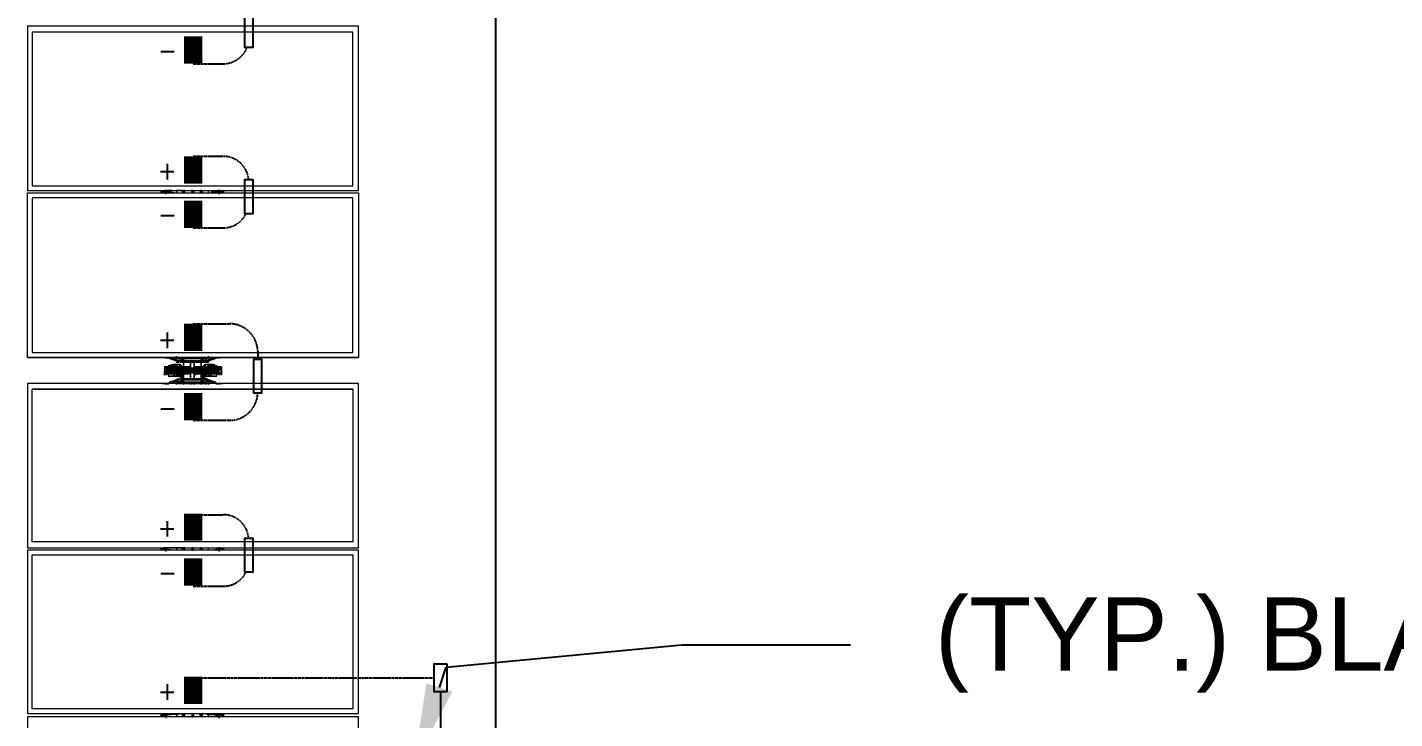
# Model space of a CAD drawing. Header units: feet. Extents: x -13743 to 68376, y -48 to 67763.
# Drawn here: x 1150 to 1523.7, y 65254.7 to 65443.7 of the extents above; entities that cross this region are included whole.
import ezdxf
from ezdxf import colors
from ezdxf.entities.mleader import LeaderData, LeaderLine
from ezdxf.lldxf.tags import DXFTag
from ezdxf.math import Vec2, Vec3

# ---------------------------------------------------------------- set-up
doc = ezdxf.new("R2010")
doc.units = ezdxf.units.FT
doc.header["$MEASUREMENT"] = 0
doc.linetypes.add('HIDDEN', pattern=[0.375, 0.25, -0.125])
for name, color, linetype in [('E-DC HARNESS-NEG', 170, 'DC HARNESS CABLE'), ('E-DC HARNESS-POS', 10, 'DC HARNESS CABLE'), ('E-HARN-COMP', 8, 'Continuous'), ('E-TRNK-CABL-NEG', 6, 'HIDDEN'), ('E-TRUNK-CABLE-POS', 6, 'HIDDEN'), ('G-ANNO-TEXT', 1, 'Continuous'), ('Polarity-Text', 7, 'Continuous')]:
    doc.layers.add(name, color=color, linetype=linetype)
doc.styles.add('NEI-A', font='arial.ttf')
doc.styles.get("Standard").update_dxf_attribs({"font": 'arial.ttf'})
tags = doc.linetypes.add('DC HARNESS CABLE', pattern='A,0.5,-0.2,["DH",Standard,S=0.1,R=0,X=-0.1,Y=-0.05],-0.2', length=0.9).pattern_tags.tags
tags[6] = DXFTag(74, 10)

# ---------------------------------------------------------------- blocks, each defined once
blk = doc.blocks.new('A$Cc93f9aa1')
at = {"lineweight": 5}
for points in [[(5.7481, 0.4666), (5.5164, 0.4666), (5.5164, 0), (5.7481, 0)], [(5.9831, 0), (5.7514, 0), (5.7514, 0.4666), (5.9831, 0.4666)], [(6.2514, 0), (6.2514, 0.4666), (6.0198, 0.4666), (6.0198, 0)], [(6.4847, 0.4666), (6.2547, 0.4666), (6.2547, 0), (6.4847, 0)], [(6.7197, 0.4666), (6.4897, 0.4666), (6.4897, 0), (6.7197, 0)], [(5.7414, 0.0067), (5.7414, 0.4583), (5.5248, 0.4583), (5.5248, 0.0067)], [(5.9764, 0.0067), (5.9764, 0.4583), (5.7581, 0.4583), (5.7581, 0.0067)], [(6.0281, 0.4583), (6.2431, 0.4583), (6.2431, 0.0067), (6.0281, 0.0067)], [(6.2614, 0.4583), (6.4781, 0.4583), (6.4781, 0.0067), (6.2614, 0.0067)], [(5.9848, 0.2667), (5.9831, 0.2683), (5.9831, 0.27), (5.9831, 0.275), (5.9831, 0.27), (5.9831, 0.2683)], [(6.0081, 0.27), (6.0064, 0.27), (6.0064, 0.2733), (6.0064, 0.2717), (6.0048, 0.2717), (6.0048, 0.27), (6.0064, 0.27), (6.0048, 0.27), (6.0064, 0.27), (6.0048, 0.27), (6.0031, 0.27), (6.0048, 0.27), (6.0031, 0.27), (6.0048, 0.27), (6.0064, 0.27), (6.0048, 0.27), (6.0031, 0.27), (6.0031, 0.2683), (6.0031, 0.27), (6.0048, 0.27), (6.0031, 0.27), (6.0048, 0.27), (6.0048, 0.2683), (6.0031, 0.2683), (6.0014, 0.2683), (5.9998, 0.2683), (5.9981, 0.2683), (5.9981, 0.27), (5.9964, 0.27), (5.9964, 0.2733), (5.9981, 0.2733), (5.9981, 0.2717), (5.9998, 0.2717), (5.9981, 0.2717), (5.9981, 0.2733), (5.9998, 0.2733), (6.0048, 0.2733), (6.0064, 0.2733), (6.0081, 0.2733), (6.0064, 0.2733), (6.0048, 0.2733), (5.9998, 0.2733), (5.9981, 0.2733), (5.9964, 0.2733), (5.9964, 0.27), (5.9981, 0.27), (5.9981, 0.2683), (5.9998, 0.2683), (6.0014, 0.2683), (6.0031, 0.2683), (6.0048, 0.2683), (6.0048, 0.27), (6.0048, 0.2717), (6.0064, 0.2717), (6.0064, 0.2733), (6.0064, 0.27)], [(5.9964, 0.2383), (5.9981, 0.2383), (5.9964, 0.2383), (5.9964, 0.2617), (5.9964, 0.27), (5.9981, 0.27), (5.9964, 0.27), (5.9964, 0.2617)], [(5.9998, 0.27), (5.9981, 0.27), (5.9964, 0.27), (5.9981, 0.27)], [(6.0014, 0.2717), (5.9998, 0.2717), (5.9981, 0.2717), (5.9998, 0.27), (6.0014, 0.27), (5.9998, 0.27), (6.0014, 0.27), (5.9998, 0.27), (5.9981, 0.2717), (5.9998, 0.2717)], [(6.0014, 0.27), (5.9998, 0.27)], [(6.0014, 0.2683), (5.9998, 0.2683), (5.9998, 0.27), (5.9998, 0.2683), (6.0014, 0.2683), (6.0014, 0.2667), (5.9998, 0.2667), (6.0014, 0.2667)], [(6.0198, 0.27), (6.0198, 0.2667), (6.0198, 0.27), (6.0198, 0.275)], [(5.9848, 0.2517), (5.9848, 0.25), (5.9831, 0.25), (5.9831, 0.2517), (5.9848, 0.2517), (5.9848, 0.2533), (5.9831, 0.255), (5.9864, 0.255), (5.9881, 0.255), (5.9848, 0.265), (5.9881, 0.255), (5.9864, 0.255), (5.9881, 0.255), (5.9881, 0.2533), (5.9881, 0.2517)], [(5.9831, 0.2517), (5.9831, 0.25), (5.9848, 0.25), (5.9848, 0.2517), (5.9881, 0.2517), (5.9881, 0.2533), (5.9881, 0.255), (5.9864, 0.255), (5.9831, 0.255), (5.9848, 0.2533), (5.9848, 0.2517)], [(5.9881, 0.2517), (5.9898, 0.2517), (5.9898, 0.255), (5.9881, 0.255), (5.9898, 0.255), (5.9881, 0.255), (5.9881, 0.2533), (5.9881, 0.255), (5.9898, 0.255), (5.9898, 0.2517), (5.9881, 0.2517), (5.9898, 0.2517), (5.9898, 0.215), (5.9881, 0.215), (5.9898, 0.215), (5.9898, 0.2517)], [(5.9948, 0.2667), (5.9931, 0.2617), (5.9931, 0.25), (5.9931, 0.2517), (5.9931, 0.25), (5.9931, 0.2617)], [(5.9931, 0.25), (5.9931, 0.26)], [(5.9948, 0.2583), (5.9964, 0.2583), (5.9964, 0.255), (5.9964, 0.25), (5.9948, 0.25), (5.9931, 0.2517), (5.9948, 0.2567), (5.9948, 0.255), (5.9964, 0.255), (5.9964, 0.2583)], [(5.9931, 0.2583), (5.9931, 0.2567)], [(5.9948, 0.2567), (5.9931, 0.2517), (5.9948, 0.25), (5.9964, 0.25), (5.9964, 0.255), (5.9948, 0.255)], [(5.9964, 0.2667), (5.9964, 0.2583), (5.9964, 0.2667), (5.9948, 0.2667), (5.9948, 0.2583), (5.9948, 0.2667)], [(6.0064, 0.195), (6.0064, 0.2033), (6.0064, 0.195), (6.0081, 0.195), (6.0064, 0.195), (6.0048, 0.1967), (6.0064, 0.195), (6.0064, 0.1933), (6.0048, 0.1933), (6.0048, 0.195), (6.0048, 0.1967), (6.0048, 0.195), (6.0064, 0.195), (6.0048, 0.195), (6.0048, 0.1933), (6.0064, 0.1933), (6.0064, 0.195), (6.0048, 0.195), (6.0048, 0.1933), (6.0064, 0.1933), (6.0081, 0.1933), (6.0064, 0.1933), (6.0048, 0.1933), (6.0048, 0.195), (6.0031, 0.195), (6.0048, 0.195), (6.0031, 0.195), (6.0048, 0.195), (6.0031, 0.195), (6.0048, 0.195), (6.0031, 0.195), (6.0048, 0.195), (6.0048, 0.1967), (6.0031, 0.1967), (6.0031, 0.2183), (6.0014, 0.2183), (6.0014, 0.2467), (6.0031, 0.2467), (6.0031, 0.2683), (6.0048, 0.2683), (6.0048, 0.2467), (6.0031, 0.2467), (6.0031, 0.2183), (6.0048, 0.2183), (6.0048, 0.2467), (6.0048, 0.2183), (6.0031, 0.2183), (6.0031, 0.2467), (6.0048, 0.2467), (6.0048, 0.2683), (6.0031, 0.2683), (6.0031, 0.2467), (6.0014, 0.2467), (6.0014, 0.2183), (6.0031, 0.2183), (6.0031, 0.1967), (6.0048, 0.1967), (6.0031, 0.1967), (6.0014, 0.1967), (5.9998, 0.1967), (5.9998, 0.195), (5.9981, 0.195), (5.9964, 0.195), (5.9981, 0.1967), (5.9964, 0.195), (5.9964, 0.1933), (5.9981, 0.1933), (5.9981, 0.195), (5.9998, 0.195), (5.9981, 0.195), (5.9981, 0.1967), (5.9981, 0.195), (5.9964, 0.195), (5.9964, 0.1933), (5.9981, 0.1933), (5.9981, 0.195), (5.9998, 0.195), (5.9981, 0.195), (5.9998, 0.195), (5.9998, 0.1967), (6.0014, 0.1967), (6.0031, 0.1967), (6.0048, 0.1967), (6.0048, 0.195)], [(5.9998, 0.2683), (5.9998, 0.2467), (5.9981, 0.2467), (5.9981, 0.2683)], [(5.9998, 0.2683), (5.9998, 0.2467), (5.9981, 0.2467), (5.9981, 0.2683)], [(5.9998, 0.2467), (5.9998, 0.2183), (5.9981, 0.2183), (5.9981, 0.2467), (5.9981, 0.2183), (5.9998, 0.2183), (5.9998, 0.2467), (6.0014, 0.2467), (6.0014, 0.2667), (6.0014, 0.2467)], [(5.9998, 0.2617), (5.9981, 0.2617)], [(5.9998, 0.2617), (5.9981, 0.2617)], [(6.0064, 0.2683), (6.0048, 0.2683), (6.0031, 0.2683), (6.0048, 0.2683)], [(6.0048, 0.2667), (6.0031, 0.2667)], [(6.0081, 0.2367), (6.0064, 0.2367), (6.0064, 0.2383), (6.0048, 0.2383), (6.0064, 0.2383), (6.0064, 0.2617), (6.0048, 0.2617), (6.0064, 0.2617), (6.0064, 0.2383), (6.0064, 0.235), (6.0081, 0.235), (6.0064, 0.235), (6.0081, 0.235), (6.0064, 0.235), (6.0081, 0.235), (6.0064, 0.235), (6.0064, 0.2383), (6.0064, 0.2367)], [(6.0064, 0.2617), (6.0048, 0.2617)], [(6.0081, 0.2667), (6.0064, 0.2667)], [(6.0098, 0.2517), (6.0098, 0.2567), (6.0098, 0.2583), (6.0098, 0.2567), (6.0098, 0.255), (6.0064, 0.255), (6.0098, 0.255), (6.0098, 0.2567), (6.0098, 0.2517), (6.0098, 0.25), (6.0081, 0.25), (6.0064, 0.255), (6.0064, 0.2583), (6.0098, 0.2583), (6.0098, 0.2667), (6.0098, 0.2617), (6.0098, 0.25)], [(6.0098, 0.25), (6.0098, 0.26), (6.0098, 0.25), (6.0081, 0.2483), (6.0098, 0.25), (6.0081, 0.2483), (6.0081, 0.25), (6.0064, 0.255), (6.0064, 0.2583), (6.0064, 0.2667), (6.0064, 0.2583), (6.0098, 0.2583), (6.0098, 0.2667), (6.0098, 0.2617)], [(6.0098, 0.25), (6.0081, 0.2483), (6.0098, 0.2483), (6.0081, 0.2483), (6.0098, 0.25), (6.0114, 0.25), (6.0098, 0.25), (6.0098, 0.2517), (6.0098, 0.25), (6.0081, 0.25), (6.0081, 0.2483)], [(6.0148, 0.215), (6.0131, 0.215), (6.0131, 0.2517), (6.0148, 0.2517), (6.0131, 0.2517), (6.0131, 0.2533), (6.0148, 0.2533), (6.0148, 0.255), (6.0148, 0.2533), (6.0131, 0.2533), (6.0131, 0.2517), (6.0148, 0.2517), (6.0131, 0.2517), (6.0131, 0.215)], [(6.0164, 0.2533), (6.0164, 0.255), (6.0148, 0.255), (6.0181, 0.265), (6.0148, 0.255), (6.0164, 0.255), (6.0198, 0.255), (6.0198, 0.2533), (6.0181, 0.2533), (6.0181, 0.2517), (6.0148, 0.2517), (6.0148, 0.2533), (6.0164, 0.2533), (6.0164, 0.255), (6.0198, 0.255), (6.0198, 0.2533), (6.0181, 0.2533), (6.0181, 0.2517), (6.0148, 0.2517), (6.0148, 0.2533)], [(6.0164, 0.255), (6.0148, 0.255), (6.0148, 0.2533), (6.0164, 0.2533), (6.0148, 0.2533), (6.0148, 0.255)], [(6.0214, 0.2517), (6.0198, 0.2517), (6.0198, 0.25), (6.0198, 0.2517), (6.0181, 0.2517), (6.0198, 0.2517)], [(6.0181, 0.25), (6.0181, 0.2517), (6.0181, 0.25), (6.0198, 0.25), (6.0198, 0.215), (6.0181, 0.215), (6.0198, 0.215), (6.0198, 0.25)], [(5.7498, 0.235), (5.7498, 0.2333), (5.7481, 0.2333), (5.7481, 0.2317), (5.7498, 0.2317), (5.7514, 0.2317), (5.7514, 0.2333), (5.7514, 0.235)], [(5.9848, 0.215), (5.9848, 0.2133), (5.9848, 0.215), (5.9831, 0.215), (5.9831, 0.25), (5.9831, 0.215)], [(5.9881, 0.245), (5.9864, 0.245), (5.9848, 0.2467), (5.9848, 0.2483), (5.9864, 0.2483), (5.9848, 0.2483), (5.9848, 0.2467), (5.9848, 0.2483), (5.9864, 0.2483), (5.9881, 0.2483), (5.9864, 0.2483), (5.9848, 0.2483), (5.9848, 0.2467), (5.9848, 0.245), (5.9848, 0.2467), (5.9864, 0.245), (5.9848, 0.245), (5.9831, 0.245), (5.9848, 0.245), (5.9864, 0.245), (5.9881, 0.245), (5.9881, 0.2467), (5.9881, 0.2483)], [(5.9848, 0.235), (5.9831, 0.235)], [(5.9848, 0.235), (5.9831, 0.235)], [(5.9864, 0.2483), (5.9848, 0.2467), (5.9864, 0.245), (5.9881, 0.2467)], [(5.9864, 0.2483), (5.9848, 0.2467), (5.9864, 0.245), (5.9881, 0.2467)], [(5.9864, 0.2483), (5.9881, 0.2483)], [(5.9881, 0.245), (5.9864, 0.245), (5.9881, 0.245), (5.9881, 0.2467), (5.9864, 0.2467), (5.9881, 0.2467), (5.9864, 0.2467), (5.9881, 0.2467), (5.9864, 0.2467), (5.9881, 0.2467), (5.9864, 0.2467), (5.9881, 0.2467), (5.9864, 0.2467), (5.9881, 0.2467), (5.9864, 0.2467), (5.9881, 0.2467), (5.9864, 0.2467), (5.9881, 0.2467), (5.9864, 0.2467), (5.9881, 0.2467), (5.9864, 0.2467), (5.9881, 0.2467), (5.9881, 0.2483)], [(5.9898, 0.245), (5.9964, 0.245)], [(5.9981, 0.23), (5.9898, 0.23), (5.9898, 0.235), (5.9981, 0.235), (5.9964, 0.235), (5.9964, 0.2367), (5.9964, 0.2383), (5.9964, 0.235), (5.9981, 0.235), (5.9964, 0.235), (5.9981, 0.235), (5.9898, 0.235), (5.9898, 0.23), (5.9981, 0.23), (5.9998, 0.23), (5.9981, 0.23), (5.9964, 0.23), (5.9964, 0.2267), (5.9964, 0.23), (5.9981, 0.23), (5.9964, 0.23)], [(5.9948, 0.25), (5.9931, 0.25), (5.9948, 0.2483), (5.9931, 0.25), (5.9948, 0.25), (5.9964, 0.2483), (5.9981, 0.2483), (5.9964, 0.2483), (5.9981, 0.2483), (5.9964, 0.2483), (5.9964, 0.25), (5.9964, 0.2483)], [(5.9964, 0.2483), (5.9948, 0.2483), (5.9931, 0.25), (5.9948, 0.2483)], [(5.9964, 0.2483), (5.9964, 0.2467), (5.9964, 0.2483), (5.9948, 0.2483)], [(5.9964, 0.2367), (5.9964, 0.235), (5.9964, 0.2383)], [(5.9981, 0.235), (5.9964, 0.235)], [(5.9998, 0.2367), (5.9981, 0.2367)], [(5.9998, 0.2367), (5.9981, 0.2367)], [(6.0048, 0.235), (6.0131, 0.235), (6.0131, 0.23), (6.0131, 0.235), (6.0148, 0.235), (6.0131, 0.235)], [(6.0064, 0.2483), (6.0131, 0.2483), (6.0064, 0.2483), (6.0081, 0.2483), (6.0098, 0.2483), (6.0081, 0.2483)], [(6.0131, 0.2467), (6.0081, 0.2467), (6.0064, 0.245), (6.0131, 0.245), (6.0064, 0.245), (6.0081, 0.2467)], [(6.0064, 0.235), (6.0064, 0.2367), (6.0081, 0.2367), (6.0064, 0.2367)], [(6.0148, 0.2483), (6.0164, 0.2483), (6.0148, 0.2483), (6.0148, 0.2467), (6.0164, 0.245), (6.0148, 0.245), (6.0148, 0.2467)], [(6.0164, 0.2483), (6.0148, 0.2467), (6.0164, 0.245), (6.0181, 0.2467)], [(6.0148, 0.2483), (6.0164, 0.2483), (6.0148, 0.2483), (6.0148, 0.2467)], [(6.0164, 0.2483), (6.0148, 0.2467), (6.0164, 0.245), (6.0181, 0.2467)], [(6.0164, 0.245), (6.0181, 0.245), (6.0181, 0.2483), (6.0181, 0.245)], [(6.0214, 0.245), (6.0198, 0.245)], [(6.0214, 0.235), (6.0198, 0.235)], [(6.0214, 0.235), (6.0198, 0.235)], [(6.2531, 0.235), (6.2531, 0.2333), (6.2514, 0.2333), (6.2514, 0.2317), (6.2531, 0.2317), (6.2547, 0.2317), (6.2547, 0.2333)], [(6.4881, 0.235), (6.4864, 0.2333), (6.4864, 0.2317), (6.4897, 0.2317), (6.4897, 0.2333), (6.4881, 0.2333)], [(5.9848, 0.23), (5.9831, 0.23)], [(5.9848, 0.23), (5.9831, 0.23)], [(5.9881, 0.22), (5.9881, 0.2183), (5.9881, 0.2167), (5.9864, 0.2167), (5.9848, 0.2167), (5.9848, 0.2183), (5.9864, 0.2167), (5.9881, 0.2167), (5.9864, 0.2167), (5.9848, 0.2183), (5.9848, 0.2167), (5.9864, 0.2167), (5.9881, 0.2167), (5.9881, 0.2183), (5.9881, 0.22), (5.9864, 0.22), (5.9848, 0.22), (5.9831, 0.22), (5.9848, 0.22), (5.9848, 0.2183), (5.9848, 0.22), (5.9864, 0.22), (5.9881, 0.22), (5.9881, 0.2183), (5.9881, 0.2167), (5.9881, 0.2183), (5.9864, 0.2183), (5.9881, 0.2183), (5.9864, 0.2183), (5.9881, 0.2183), (5.9864, 0.2183), (5.9881, 0.2183), (5.9864, 0.2183), (5.9881, 0.2183), (5.9864, 0.2183), (5.9881, 0.2183), (5.9864, 0.2183), (5.9881, 0.2183), (5.9864, 0.2183), (5.9881, 0.2183), (5.9864, 0.2183), (5.9881, 0.2183), (5.9864, 0.2183), (5.9881, 0.2183)], [(5.9831, 0.215), (5.9831, 0.2133)], [(5.9881, 0.2117), (5.9864, 0.21), (5.9881, 0.21), (5.9848, 0.2), (5.9881, 0.21), (5.9864, 0.21), (5.9831, 0.21), (5.9848, 0.2117), (5.9848, 0.2133), (5.9881, 0.2133), (5.9881, 0.2117), (5.9864, 0.21), (5.9831, 0.21), (5.9848, 0.2117), (5.9848, 0.2133), (5.9881, 0.2133)], [(5.9864, 0.22), (5.9848, 0.22), (5.9848, 0.2183), (5.9848, 0.22), (5.9864, 0.22), (5.9881, 0.22)], [(5.9864, 0.22), (5.9848, 0.2183), (5.9864, 0.2167), (5.9881, 0.2183)], [(5.9864, 0.22), (5.9848, 0.2183), (5.9864, 0.2167), (5.9881, 0.2183)], [(5.9881, 0.2133), (5.9898, 0.2133), (5.9898, 0.21), (5.9898, 0.2133)], [(5.9964, 0.22), (5.9898, 0.22)], [(5.9948, 0.2083), (5.9948, 0.21), (5.9964, 0.21), (5.9964, 0.2117), (5.9964, 0.215), (5.9964, 0.2167), (5.9948, 0.215), (5.9964, 0.2167), (5.9964, 0.215), (5.9931, 0.215), (5.9931, 0.2133), (5.9931, 0.215), (5.9948, 0.2167), (5.9964, 0.2167), (5.9981, 0.2167), (5.9964, 0.2167), (5.9948, 0.2167), (5.9931, 0.215), (5.9931, 0.205), (5.9931, 0.215), (5.9931, 0.205), (5.9931, 0.215), (5.9931, 0.2133)], [(5.9964, 0.2167), (5.9948, 0.2167), (5.9931, 0.215), (5.9948, 0.2167)], [(5.9931, 0.2133), (5.9931, 0.215), (5.9964, 0.215), (5.9964, 0.2117), (5.9964, 0.21), (5.9948, 0.21), (5.9948, 0.2083)], [(5.9964, 0.23), (5.9964, 0.2267)], [(5.9981, 0.23), (5.9964, 0.23)], [(5.9964, 0.2267), (5.9964, 0.2033), (5.9964, 0.195), (5.9981, 0.195), (5.9981, 0.1967), (5.9981, 0.195), (5.9964, 0.195), (5.9964, 0.2033), (5.9964, 0.2267), (5.9981, 0.2267)], [(5.9998, 0.2183), (6.0014, 0.2183), (6.0014, 0.1983), (5.9998, 0.1983), (6.0014, 0.1983), (6.0014, 0.1967), (5.9998, 0.1967), (6.0014, 0.1967), (6.0014, 0.1983), (6.0014, 0.2183), (5.9998, 0.2183), (5.9998, 0.1967), (5.9981, 0.1967), (5.9981, 0.2183), (5.9981, 0.1967), (5.9998, 0.1967)], [(6.0031, 0.195), (6.0031, 0.1967), (6.0048, 0.1967), (6.0048, 0.2183), (6.0048, 0.1967), (6.0031, 0.1967)], [(6.0148, 0.23), (6.0131, 0.23), (6.0048, 0.23), (6.0131, 0.23)], [(6.0064, 0.2267), (6.0048, 0.2267), (6.0064, 0.2267), (6.0064, 0.2033), (6.0048, 0.2033), (6.0064, 0.2033)], [(6.0064, 0.2267), (6.0064, 0.23)], [(6.0081, 0.2183), (6.0131, 0.2183), (6.0081, 0.2183), (6.0064, 0.22), (6.0131, 0.22), (6.0064, 0.22)], [(6.0114, 0.215), (6.0098, 0.215), (6.0081, 0.2167), (6.0098, 0.215), (6.0081, 0.2167), (6.0081, 0.215), (6.0081, 0.2167), (6.0064, 0.2167), (6.0131, 0.2167), (6.0064, 0.2167), (6.0081, 0.2167), (6.0098, 0.2167), (6.0081, 0.2167), (6.0098, 0.215), (6.0081, 0.2167), (6.0098, 0.215)], [(6.0098, 0.2083), (6.0098, 0.215), (6.0081, 0.215), (6.0064, 0.2117), (6.0064, 0.21), (6.0098, 0.21), (6.0098, 0.2083), (6.0098, 0.2067), (6.0098, 0.2083), (6.0098, 0.21), (6.0064, 0.21), (6.0064, 0.2117), (6.0081, 0.215), (6.0098, 0.215)], [(6.0098, 0.2167), (6.0081, 0.2167)], [(6.0098, 0.2133), (6.0098, 0.215), (6.0098, 0.205), (6.0098, 0.215), (6.0098, 0.1983), (6.0098, 0.215)], [(6.0148, 0.2133), (6.0131, 0.2133), (6.0131, 0.2117), (6.0148, 0.2117), (6.0148, 0.21), (6.0148, 0.2117), (6.0164, 0.2117), (6.0148, 0.2117), (6.0148, 0.2133), (6.0148, 0.2117), (6.0164, 0.2117), (6.0164, 0.21), (6.0148, 0.21), (6.0148, 0.2117), (6.0131, 0.2117), (6.0131, 0.2133), (6.0148, 0.2133), (6.0181, 0.2133), (6.0181, 0.215), (6.0181, 0.2133)], [(6.0164, 0.22), (6.0148, 0.2183), (6.0164, 0.2167), (6.0181, 0.2183)], [(6.0181, 0.22), (6.0181, 0.2183), (6.0181, 0.22), (6.0164, 0.22), (6.0148, 0.22), (6.0164, 0.22), (6.0181, 0.22), (6.0148, 0.22), (6.0148, 0.2183), (6.0148, 0.22), (6.0148, 0.2183), (6.0148, 0.2167), (6.0164, 0.2167), (6.0148, 0.2183), (6.0148, 0.2167), (6.0164, 0.2167), (6.0148, 0.2183), (6.0148, 0.22)], [(6.0164, 0.22), (6.0148, 0.2183), (6.0164, 0.2167), (6.0181, 0.2183)], [(6.0164, 0.21), (6.0198, 0.21), (6.0198, 0.2117), (6.0181, 0.2117), (6.0181, 0.2133), (6.0198, 0.2133), (6.0198, 0.215), (6.0198, 0.2133), (6.0181, 0.2133), (6.0181, 0.2117), (6.0198, 0.2117), (6.0198, 0.21), (6.0164, 0.21), (6.0148, 0.21), (6.0181, 0.2), (6.0148, 0.21)], [(6.0181, 0.2167), (6.0164, 0.2167), (6.0181, 0.2167), (6.0181, 0.2183)], [(6.0214, 0.23), (6.0198, 0.23)], [(6.0214, 0.23), (6.0198, 0.23)], [(6.0214, 0.22), (6.0198, 0.22)], [(5.9831, 0.1967), (5.9848, 0.1983)], [(5.9831, 0.19), (5.9831, 0.195)], [(5.9881, 0.21), (5.9898, 0.21), (5.9881, 0.21), (5.9881, 0.2117), (5.9881, 0.21), (5.9898, 0.21)], [(5.9931, 0.2083), (5.9931, 0.2067)], [(5.9948, 0.1983), (5.9948, 0.2067), (5.9964, 0.2067), (5.9964, 0.1983)], [(5.9948, 0.1983), (5.9948, 0.2067), (5.9964, 0.2067), (5.9964, 0.1983)], [(5.9964, 0.21), (5.9964, 0.2067)], [(5.9981, 0.1983), (5.9964, 0.1983)], [(5.9998, 0.2033), (5.9981, 0.2033)], [(5.9998, 0.2033), (5.9981, 0.2033)], [(6.0014, 0.195), (5.9998, 0.195)], [(6.0048, 0.1983), (6.0031, 0.1983)], [(6.0048, 0.195), (6.0031, 0.195)], [(6.0048, 0.1933), (6.0031, 0.1933), (6.0064, 0.1933), (6.0031, 0.1933)], [(6.0064, 0.2033), (6.0048, 0.2033)], [(6.0064, 0.2067), (6.0064, 0.21)], [(6.0081, 0.1983), (6.0064, 0.1983), (6.0081, 0.1983), (6.0064, 0.1983), (6.0064, 0.2067), (6.0098, 0.2067), (6.0098, 0.1983), (6.0098, 0.2067), (6.0064, 0.2067), (6.0064, 0.1983)], [(6.0164, 0.21), (6.0148, 0.21), (6.0148, 0.2117), (6.0164, 0.2117)], [(6.0198, 0.1983), (6.0198, 0.1967)], [(6.0198, 0.19), (6.0198, 0.195)]]:
    blk.add_lwpolyline(points, close=True, dxfattribs=at)
for points in [[(5.9831, 0), (5.9831, 0.4666)], [(6.0198, 0.4666), (6.0198, 0)], [(5.9764, 0.0067), (5.9764, 0.4583)], [(6.0281, 0.4583), (6.0281, 0.0067)], [(5.7514, 0.2767), (5.7481, 0.2767)], [(5.7514, 0.275), (5.7498, 0.275), (5.7498, 0.2733), (5.7498, 0.2717), (5.7481, 0.2717), (5.7481, 0.27), (5.7481, 0.2683)], [(5.7498, 0.255), (5.7481, 0.255), (5.7481, 0.2567), (5.7498, 0.2633), (5.7498, 0.2733)], [(5.7498, 0.27), (5.7498, 0.2733), (5.7498, 0.275)], [(5.9981, 0.27), (5.9998, 0.27), (5.9981, 0.27)], [(5.9981, 0.27), (5.9998, 0.27), (5.9981, 0.27)], [(6.0048, 0.2717), (6.0064, 0.2717), (6.0048, 0.2717)], [(6.0048, 0.2717), (6.0064, 0.2717), (6.0048, 0.2717)], [(6.0048, 0.27), (6.0048, 0.27)], [(6.0048, 0.27), (6.0064, 0.27)], [(6.0048, 0.27), (6.0048, 0.27)], [(6.0064, 0.27), (6.0048, 0.27)], [(6.0064, 0.2617), (6.0064, 0.27)], [(6.0064, 0.2617), (6.0064, 0.27)], [(6.2547, 0.2767), (6.2514, 0.2767)], [(6.2531, 0.27), (6.2531, 0.2733), (6.2531, 0.275), (6.2531, 0.2733), (6.2514, 0.2717), (6.2514, 0.27), (6.2514, 0.2683)], [(6.2531, 0.255), (6.2514, 0.255), (6.2514, 0.2633), (6.2531, 0.2733)], [(6.4897, 0.2767), (6.4847, 0.2767)], [(6.4847, 0.255), (6.4864, 0.255), (6.4864, 0.2633), (6.4881, 0.2733)], [(6.4881, 0.27), (6.4881, 0.2733), (6.4864, 0.2733), (6.4864, 0.27), (6.4864, 0.2683)], [(6.4881, 0.2733), (6.4881, 0.275), (6.4881, 0.2733)], [(5.7498, 0.2467), (5.7481, 0.2467), (5.7481, 0.255)], [(5.9831, 0.2667), (5.9831, 0.2667)], [(5.9831, 0.2667), (5.9831, 0.2667)], [(5.9881, 0.2517), (5.9881, 0.2517)], [(5.9881, 0.2517), (5.9881, 0.2517)], [(5.9898, 0.2517), (5.9898, 0.2517)], [(5.9898, 0.2517), (5.9898, 0.2517)], [(5.9931, 0.26), (5.9931, 0.26)], [(5.9931, 0.26), (5.9931, 0.26)], [(6.0081, 0.2667), (6.0081, 0.2667)], [(6.0081, 0.2667), (6.0081, 0.2667)], [(6.0098, 0.26), (6.0098, 0.26)], [(6.0098, 0.26), (6.0098, 0.26)], [(6.0131, 0.2517), (6.0131, 0.2517)], [(6.0131, 0.2517), (6.0131, 0.2517)], [(6.0198, 0.2667), (6.0198, 0.2667)], [(6.0198, 0.2667), (6.0198, 0.2667)], [(6.2531, 0.2467), (6.2514, 0.2467), (6.2514, 0.255)], [(6.4897, 0.2467), (6.4864, 0.2467), (6.4847, 0.2467), (6.4847, 0.2517), (6.4864, 0.2533), (6.4864, 0.255)], [(5.7514, 0.2467), (5.7481, 0.2467)], [(5.7514, 0.245), (5.7481, 0.245), (5.7498, 0.245)], [(5.7481, 0.245), (5.7481, 0.2433), (5.7514, 0.2433)], [(5.9848, 0.2483), (5.9848, 0.2483)], [(5.9848, 0.2483), (5.9848, 0.2483)], [(5.9848, 0.2467), (5.9848, 0.2467)], [(5.9848, 0.2467), (5.9848, 0.2467)], [(5.9848, 0.245), (5.9848, 0.245)], [(5.9848, 0.245), (5.9848, 0.245)], [(5.9864, 0.2483), (5.9864, 0.2483)], [(5.9864, 0.2483), (5.9864, 0.2483)], [(5.9864, 0.245), (5.9864, 0.245)], [(5.9864, 0.245), (5.9864, 0.245)], [(5.9881, 0.2483), (5.9881, 0.2483)], [(5.9881, 0.2483), (5.9881, 0.2483)], [(5.9881, 0.2467), (5.9881, 0.2467)], [(5.9881, 0.2467), (5.9881, 0.2467)], [(5.9881, 0.245), (5.9881, 0.245)], [(5.9881, 0.245), (5.9881, 0.245)], [(6.0148, 0.2467), (6.0148, 0.245), (6.0164, 0.245), (6.0181, 0.245), (6.0181, 0.2467), (6.0164, 0.2467), (6.0181, 0.2467), (6.0164, 0.2467), (6.0181, 0.2467), (6.0164, 0.2467), (6.0181, 0.2467), (6.0164, 0.2467), (6.0181, 0.2467), (6.0164, 0.2467), (6.0181, 0.2467), (6.0164, 0.2467), (6.0181, 0.2467), (6.0164, 0.2467), (6.0181, 0.2467), (6.0164, 0.2467), (6.0181, 0.2467), (6.0164, 0.2467), (6.0181, 0.2467), (6.0198, 0.2467), (6.0181, 0.2467), (6.0181, 0.2483), (6.0181, 0.2467), (6.0181, 0.245)], [(6.0148, 0.2483), (6.0148, 0.2483)], [(6.0148, 0.2483), (6.0148, 0.2483)], [(6.0148, 0.2467), (6.0148, 0.2467)], [(6.0148, 0.2467), (6.0164, 0.245)], [(6.0148, 0.2467), (6.0148, 0.2467)], [(6.0148, 0.245), (6.0148, 0.245)], [(6.0148, 0.245), (6.0148, 0.245)], [(6.0164, 0.2483), (6.0181, 0.2483), (6.0164, 0.2483)], [(6.0164, 0.2483), (6.0164, 0.2483)], [(6.0164, 0.2483), (6.0181, 0.2483), (6.0164, 0.2483)], [(6.0164, 0.2483), (6.0164, 0.2483)], [(6.0164, 0.245), (6.0164, 0.245)], [(6.0164, 0.245), (6.0181, 0.245)], [(6.0164, 0.245), (6.0164, 0.245)], [(6.0181, 0.2483), (6.0181, 0.2483)], [(6.0181, 0.2483), (6.0181, 0.2483)], [(6.0181, 0.2467), (6.0181, 0.2467)], [(6.0181, 0.2467), (6.0181, 0.2467)], [(6.0181, 0.245), (6.0181, 0.245)], [(6.0181, 0.245), (6.0181, 0.245)], [(6.2547, 0.2467), (6.2514, 0.2467)], [(6.2547, 0.245), (6.2514, 0.245), (6.2531, 0.245)], [(6.2514, 0.245), (6.2514, 0.2433), (6.2547, 0.2433)], [(6.4847, 0.2467), (6.4864, 0.2467)], [(6.4897, 0.245), (6.4864, 0.245), (6.4847, 0.245)], [(6.4897, 0.2433), (6.4864, 0.2433), (6.4847, 0.2433)], [(6.4864, 0.2433), (6.4864, 0.245)], [(5.7514, 0.2217), (5.7481, 0.2217), (5.7481, 0.22)], [(5.7514, 0.22), (5.7481, 0.22), (5.7498, 0.22)], [(5.7498, 0.2183), (5.7481, 0.2183), (5.7481, 0.21), (5.7498, 0.2), (5.7498, 0.1917), (5.7514, 0.1917)], [(5.7481, 0.2183), (5.7514, 0.2183)], [(5.9831, 0.2133), (5.9848, 0.2133), (5.9831, 0.2133)], [(5.9831, 0.2133), (5.9848, 0.2133), (5.9831, 0.2133)], [(5.9848, 0.22), (5.9848, 0.22)], [(5.9848, 0.22), (5.9848, 0.22)], [(5.9848, 0.2183), (5.9848, 0.2183)], [(5.9848, 0.2183), (5.9848, 0.2183)], [(5.9848, 0.2167), (5.9848, 0.2167)], [(5.9848, 0.2167), (5.9848, 0.2167)], [(5.9864, 0.22), (5.9864, 0.22)], [(5.9864, 0.22), (5.9864, 0.22)], [(5.9864, 0.2167), (5.9864, 0.2167)], [(5.9864, 0.2167), (5.9864, 0.2167)], [(5.9881, 0.22), (5.9881, 0.22)], [(5.9881, 0.22), (5.9881, 0.22)], [(5.9881, 0.2183), (5.9881, 0.2183)], [(5.9881, 0.2183), (5.9881, 0.2183)], [(5.9881, 0.2167), (5.9881, 0.2167)], [(5.9881, 0.2167), (5.9881, 0.2167)], [(5.9881, 0.215), (5.9881, 0.215)], [(5.9881, 0.215), (5.9881, 0.215)], [(5.9898, 0.215), (5.9898, 0.215)], [(5.9898, 0.215), (5.9898, 0.215)], [(5.9964, 0.2167), (5.9964, 0.2183)], [(5.9964, 0.2167), (5.9964, 0.2183)], [(5.9964, 0.2167), (5.9981, 0.2167)], [(5.9964, 0.2167), (5.9981, 0.2167)], [(5.9981, 0.23), (5.9998, 0.23)], [(5.9981, 0.23), (5.9998, 0.23)], [(6.0064, 0.23), (6.0081, 0.23)], [(6.0064, 0.23), (6.0081, 0.23)], [(6.0064, 0.23), (6.0081, 0.23)], [(6.0064, 0.23), (6.0081, 0.23)], [(6.0064, 0.23), (6.0064, 0.2267)], [(6.0064, 0.23), (6.0064, 0.2267)], [(6.0064, 0.23), (6.0081, 0.23)], [(6.0064, 0.23), (6.0081, 0.23)], [(6.0064, 0.23), (6.0081, 0.23)], [(6.0064, 0.23), (6.0081, 0.23)], [(6.0131, 0.215), (6.0131, 0.215)], [(6.0131, 0.215), (6.0131, 0.215)], [(6.0148, 0.22), (6.0148, 0.22)], [(6.0148, 0.22), (6.0148, 0.22)], [(6.0148, 0.2183), (6.0148, 0.2183)], [(6.0148, 0.2183), (6.0148, 0.2183)], [(6.0148, 0.2167), (6.0148, 0.2167)], [(6.0148, 0.2167), (6.0148, 0.2167)], [(6.0148, 0.215), (6.0148, 0.215)], [(6.0148, 0.215), (6.0148, 0.215)], [(6.0181, 0.22), (6.0164, 0.22)], [(6.0164, 0.22), (6.0164, 0.22)], [(6.0164, 0.22), (6.0181, 0.22)], [(6.0164, 0.22), (6.0164, 0.22)], [(6.0164, 0.2183), (6.0181, 0.2183)], [(6.0164, 0.2183), (6.0181, 0.2183)], [(6.0164, 0.2183), (6.0181, 0.2183)], [(6.0164, 0.2183), (6.0181, 0.2183)], [(6.0164, 0.2183), (6.0181, 0.2183)], [(6.0164, 0.2183), (6.0181, 0.2183)], [(6.0164, 0.2183), (6.0181, 0.2183)], [(6.0164, 0.2183), (6.0181, 0.2183)], [(6.0164, 0.2183), (6.0181, 0.2183)], [(6.0164, 0.2183), (6.0181, 0.2183)], [(6.0164, 0.2183), (6.0181, 0.2183)], [(6.0164, 0.2183), (6.0181, 0.2183)], [(6.0164, 0.2183), (6.0181, 0.2183)], [(6.0164, 0.2183), (6.0181, 0.2183)], [(6.0164, 0.2183), (6.0181, 0.2183)], [(6.0164, 0.2183), (6.0181, 0.2183)], [(6.0164, 0.2183), (6.0181, 0.2183)], [(6.0164, 0.2183), (6.0181, 0.2183)], [(6.0164, 0.2167), (6.0181, 0.2167)], [(6.0164, 0.2167), (6.0164, 0.2167)], [(6.0164, 0.2167), (6.0181, 0.2167)], [(6.0164, 0.2167), (6.0164, 0.2167)], [(6.0181, 0.22), (6.0181, 0.22)], [(6.0181, 0.2183), (6.0181, 0.22)], [(6.0181, 0.22), (6.0181, 0.22)], [(6.0181, 0.2183), (6.0181, 0.22)], [(6.0181, 0.2183), (6.0181, 0.2183)], [(6.0181, 0.2167), (6.0181, 0.2183)], [(6.0181, 0.2167), (6.0181, 0.2183)], [(6.0181, 0.2183), (6.0181, 0.2183)], [(6.0181, 0.2167), (6.0181, 0.2167)], [(6.0181, 0.2167), (6.0181, 0.2167)], [(6.2547, 0.2217), (6.2514, 0.2217), (6.2514, 0.22)], [(6.2547, 0.22), (6.2514, 0.22), (6.2531, 0.22)], [(6.2531, 0.2183), (6.2514, 0.2183), (6.2514, 0.21), (6.2514, 0.2), (6.2531, 0.1933), (6.2531, 0.1917), (6.2547, 0.1917)], [(6.2514, 0.2183), (6.2547, 0.2183)], [(6.4897, 0.2217), (6.4864, 0.2217), (6.4847, 0.2217)], [(6.4847, 0.22), (6.4864, 0.22), (6.4897, 0.22)], [(6.4864, 0.21), (6.4864, 0.2117), (6.4847, 0.215), (6.4847, 0.2183), (6.4864, 0.2183), (6.4847, 0.2183)], [(6.4864, 0.22), (6.4864, 0.2217)], [(6.4897, 0.2183), (6.4864, 0.2183)], [(5.7481, 0.1967), (5.7481, 0.195), (5.7481, 0.1933), (5.7498, 0.1933), (5.7498, 0.19), (5.7514, 0.19)], [(5.7498, 0.195), (5.7498, 0.1917), (5.7498, 0.19)], [(5.9831, 0.1983), (5.9831, 0.1983)], [(5.9831, 0.1983), (5.9831, 0.1983)], [(5.9831, 0.195), (5.9831, 0.195)], [(5.9831, 0.195), (5.9831, 0.195)], [(5.9931, 0.205), (5.9948, 0.1983)], [(5.9931, 0.205), (5.9931, 0.205)], [(5.9931, 0.205), (5.9948, 0.1983)], [(5.9931, 0.205), (5.9931, 0.205)], [(5.9948, 0.1983), (5.9948, 0.1983)], [(5.9948, 0.1983), (5.9948, 0.1983)], [(5.9981, 0.1933), (5.9998, 0.195)], [(5.9981, 0.1933), (5.9998, 0.195)], [(5.9981, 0.1933), (5.9998, 0.1933)], [(5.9981, 0.1933), (5.9998, 0.1933)], [(5.9981, 0.1933), (5.9998, 0.1933)], [(5.9981, 0.1933), (6.0031, 0.1933)], [(5.9981, 0.1933), (5.9998, 0.1933)], [(5.9981, 0.1933), (5.9998, 0.1933)], [(5.9981, 0.1933), (5.9998, 0.1933)], [(5.9981, 0.1933), (6.0031, 0.1933)], [(5.9998, 0.195), (6.0014, 0.195)], [(5.9998, 0.195), (6.0014, 0.195)], [(5.9998, 0.195), (6.0014, 0.195)], [(5.9998, 0.195), (6.0014, 0.195)], [(6.0081, 0.1983), (6.0081, 0.1983)], [(6.0081, 0.1983), (6.0081, 0.1983)], [(6.0098, 0.205), (6.0098, 0.205)], [(6.0098, 0.205), (6.0098, 0.205)], [(6.0198, 0.1983), (6.0198, 0.1983)], [(6.0198, 0.1983), (6.0198, 0.1983)], [(6.0198, 0.195), (6.0198, 0.195)], [(6.0198, 0.195), (6.0198, 0.195)], [(6.2514, 0.1967), (6.2514, 0.195), (6.2514, 0.1933), (6.2531, 0.1933), (6.2531, 0.19), (6.2547, 0.19)], [(6.2531, 0.195), (6.2531, 0.1917), (6.2531, 0.19)], [(6.4847, 0.21), (6.4864, 0.21), (6.4864, 0.2), (6.4881, 0.1933), (6.4881, 0.1917), (6.4897, 0.1917)], [(6.4881, 0.19), (6.4881, 0.1917), (6.4864, 0.1917), (6.4864, 0.195), (6.4864, 0.1967)], [(6.4881, 0.195), (6.4881, 0.1917), (6.4881, 0.19), (6.4897, 0.19)], [(5.7514, 0.1883), (5.7481, 0.1883)], [(6.2547, 0.1883), (6.2514, 0.1883)], [(6.4897, 0.1883), (6.4847, 0.1883)]]:
    blk.add_lwpolyline(points, dxfattribs=at)
at = {"color": 8, "lineweight": 5, "true_color": 0x808080}
for points in [[(5.7514, 0.2767), (5.7481, 0.2767)], [(5.7481, 0.2733), (5.7481, 0.275), (5.7498, 0.275)], [(5.7481, 0.2617), (5.7481, 0.27), (5.7498, 0.27)], [(5.7498, 0.2733), (5.7498, 0.2733)], [(5.7498, 0.2733), (5.7514, 0.2583)], [(5.7514, 0.2683), (5.7514, 0.27)], [(5.9981, 0.2717), (5.9981, 0.2717)], [(5.9981, 0.2717), (5.9981, 0.2717)], [(5.9981, 0.27), (5.9998, 0.27)], [(5.9981, 0.27), (5.9998, 0.27)], [(5.9981, 0.27), (5.9998, 0.27)], [(5.9981, 0.27), (5.9998, 0.27)], [(5.9998, 0.27), (6.0014, 0.27)], [(5.9998, 0.27), (6.0014, 0.27)], [(6.0031, 0.27), (6.0048, 0.27)], [(6.0031, 0.27), (6.0048, 0.27)], [(6.0048, 0.2717), (6.0048, 0.2717)], [(6.0048, 0.2717), (6.0048, 0.2717)], [(6.0048, 0.27), (6.0064, 0.27)], [(6.0048, 0.27), (6.0064, 0.27)], [(6.0048, 0.27), (6.0064, 0.27)], [(6.0048, 0.27), (6.0064, 0.27)], [(6.0064, 0.27), (6.0064, 0.2617)], [(6.0064, 0.27), (6.0064, 0.2617)], [(6.2547, 0.2767), (6.2514, 0.2767)], [(6.2514, 0.2733), (6.2514, 0.275), (6.2531, 0.275)], [(6.2514, 0.2617), (6.2514, 0.27), (6.2531, 0.27)], [(6.2531, 0.2733), (6.2531, 0.2733)], [(6.2531, 0.2733), (6.2547, 0.2583)], [(6.2547, 0.2683), (6.2547, 0.27), (6.2564, 0.27)], [(6.4897, 0.2767), (6.4847, 0.2767)], [(6.4847, 0.2733), (6.4864, 0.2733), (6.4864, 0.275), (6.4881, 0.275)], [(6.4847, 0.27), (6.4864, 0.27), (6.4864, 0.2683), (6.4847, 0.2617)], [(6.4881, 0.2733), (6.4881, 0.2733)], [(6.4881, 0.2733), (6.4897, 0.2583)], [(6.4897, 0.2683), (6.4897, 0.27)], [(5.7481, 0.2667), (5.7481, 0.2683)], [(5.7514, 0.255), (5.7481, 0.255)], [(6.2514, 0.2667), (6.2514, 0.2683), (6.2531, 0.2683)], [(6.2547, 0.255), (6.2514, 0.255)], [(6.4847, 0.2667), (6.4864, 0.2683), (6.4847, 0.2683)], [(6.4897, 0.255), (6.4864, 0.255)], [(5.7481, 0.21), (5.7514, 0.21)], [(5.7481, 0.2033), (5.7481, 0.195), (5.7498, 0.195)], [(5.7498, 0.1967), (5.7481, 0.1967), (5.7481, 0.1983)], [(5.7514, 0.2067), (5.7498, 0.1917)], [(5.7514, 0.1967), (5.7514, 0.195), (5.7531, 0.195)], [(5.9981, 0.1933), (5.9981, 0.1933)], [(5.9981, 0.1933), (5.9981, 0.1933)], [(6.0048, 0.1933), (6.0048, 0.1933)], [(6.0048, 0.1933), (6.0048, 0.1933)], [(6.2514, 0.21), (6.2547, 0.21)], [(6.2514, 0.2033), (6.2514, 0.195), (6.2531, 0.195)], [(6.2514, 0.1967), (6.2514, 0.1983)], [(6.2547, 0.2067), (6.2531, 0.1917)], [(6.2547, 0.1967), (6.2547, 0.195), (6.2564, 0.195)], [(6.4847, 0.195), (6.4864, 0.195), (6.4864, 0.1967), (6.4847, 0.2033)], [(6.4847, 0.1967), (6.4864, 0.1967), (6.4847, 0.1983)], [(6.4864, 0.21), (6.4897, 0.21)], [(6.4897, 0.2067), (6.4881, 0.1917)], [(6.4897, 0.1967), (6.4897, 0.195), (6.4914, 0.195)], [(5.7498, 0.19), (5.7481, 0.1917)], [(5.7514, 0.1883), (5.7481, 0.1883)], [(5.7498, 0.1917), (5.7498, 0.1917)], [(6.2531, 0.19), (6.2514, 0.19), (6.2514, 0.1917)], [(6.2547, 0.1883), (6.2514, 0.1883)], [(6.2531, 0.1917), (6.2531, 0.1917)], [(6.4881, 0.19), (6.4864, 0.19), (6.4864, 0.1917), (6.4847, 0.1917)], [(6.4897, 0.1883), (6.4847, 0.1883)], [(6.4881, 0.1917), (6.4881, 0.1917)]]:
    blk.add_lwpolyline(points, dxfattribs=at)
for points in [[(5.7531, 0.27), (5.7514, 0.27)], [(5.9848, 0.27), (5.9831, 0.27)], [(5.9964, 0.27), (5.9964, 0.2617)], [(5.9981, 0.2717), (5.9981, 0.2733)], [(5.9998, 0.27), (5.9981, 0.27)], [(6.0014, 0.27), (5.9998, 0.27)], [(6.0048, 0.27), (6.0031, 0.27)], [(6.0048, 0.2733), (6.0048, 0.2717)], [(6.0064, 0.27), (6.0048, 0.27)], [(6.0214, 0.27), (6.0198, 0.27)], [(6.4914, 0.27), (6.4897, 0.27)], [(5.9831, 0.255), (5.9814, 0.255), (5.9831, 0.255), (5.9831, 0.2567)], [(5.9831, 0.2667), (5.9848, 0.2667)], [(5.9831, 0.265), (5.9848, 0.265), (5.9831, 0.265), (5.9864, 0.255)], [(5.9881, 0.2517), (5.9881, 0.2483)], [(5.9981, 0.2583), (5.9964, 0.2583)], [(5.9981, 0.255), (5.9964, 0.255)], [(5.9998, 0.235), (5.9981, 0.235), (5.9981, 0.2383), (5.9981, 0.2617), (5.9981, 0.2383), (5.9981, 0.235)], [(6.0048, 0.235), (6.0048, 0.2383), (6.0048, 0.2617), (6.0048, 0.2383)], [(6.0081, 0.2583), (6.0064, 0.2583)], [(6.0081, 0.255), (6.0064, 0.255)], [(6.0148, 0.2483), (6.0148, 0.2517)], [(6.0164, 0.255), (6.0198, 0.265), (6.0181, 0.265), (6.0198, 0.265)], [(6.0214, 0.2667), (6.0198, 0.2667)], [(6.0214, 0.255), (6.0198, 0.255), (6.0198, 0.2567), (6.0198, 0.255)], [(5.9848, 0.2483), (5.9848, 0.25)], [(5.9848, 0.22), (5.9848, 0.245)], [(5.9881, 0.245), (5.9881, 0.22)], [(5.9981, 0.25), (5.9964, 0.25)], [(5.9998, 0.2367), (5.9981, 0.2367)], [(5.9998, 0.2367), (5.9981, 0.2367)], [(6.0064, 0.2367), (6.0048, 0.2367)], [(6.0064, 0.2367), (6.0048, 0.2367)], [(6.0081, 0.25), (6.0064, 0.25)], [(6.0081, 0.235), (6.0064, 0.235)], [(6.0148, 0.22), (6.0148, 0.245)], [(6.0181, 0.25), (6.0181, 0.2483)], [(6.0181, 0.245), (6.0181, 0.22)], [(5.9848, 0.215), (5.9848, 0.2167)], [(5.9881, 0.2167), (5.9881, 0.215)], [(5.9981, 0.215), (5.9964, 0.215)], [(5.9998, 0.23), (5.9981, 0.23), (5.9981, 0.2267), (5.9981, 0.2033), (5.9981, 0.2267), (5.9981, 0.23)], [(5.9998, 0.2283), (5.9981, 0.2283)], [(5.9998, 0.2283), (5.9981, 0.2283)], [(6.0048, 0.23), (6.0048, 0.2033)], [(6.0064, 0.2283), (6.0048, 0.2283)], [(6.0064, 0.2283), (6.0048, 0.2283)], [(6.0081, 0.23), (6.0064, 0.23)], [(6.0064, 0.215), (6.0081, 0.215)], [(6.0148, 0.215), (6.0148, 0.2167)], [(6.0181, 0.2167), (6.0181, 0.215)], [(5.9814, 0.21), (5.9831, 0.21), (5.9831, 0.2117), (5.9831, 0.21)], [(5.9864, 0.21), (5.9831, 0.2017)], [(5.9831, 0.2), (5.9848, 0.2)], [(5.9831, 0.1983), (5.9848, 0.1983)], [(5.9848, 0.1967), (5.9831, 0.1967)], [(5.9848, 0.195), (5.9831, 0.195)], [(5.9981, 0.2117), (5.9964, 0.2117)], [(5.9981, 0.2067), (5.9964, 0.2067)], [(5.9964, 0.2033), (5.9964, 0.195)], [(5.9998, 0.195), (5.9981, 0.195), (5.9998, 0.195), (5.9981, 0.195), (5.9998, 0.195), (6.0014, 0.195)], [(5.9998, 0.195), (5.9981, 0.195)], [(5.9998, 0.1933), (5.9981, 0.1933)], [(6.0014, 0.1967), (5.9998, 0.1967)], [(6.0064, 0.195), (6.0048, 0.195), (6.0064, 0.195), (6.0048, 0.195), (6.0031, 0.195), (6.0048, 0.195), (6.0064, 0.195), (6.0048, 0.195), (6.0064, 0.195), (6.0064, 0.2033)], [(6.0048, 0.1967), (6.0031, 0.1967)], [(6.0064, 0.1933), (6.0048, 0.1933)], [(6.0081, 0.2117), (6.0064, 0.2117)], [(6.0081, 0.2067), (6.0064, 0.2067)], [(6.0198, 0.2017), (6.0164, 0.21)], [(6.0198, 0.2), (6.0181, 0.2)], [(6.0198, 0.21), (6.0198, 0.2117), (6.0198, 0.21), (6.0214, 0.21)], [(6.0214, 0.1983), (6.0198, 0.1983)], [(6.0214, 0.1967), (6.0198, 0.1967)], [(6.0214, 0.195), (6.0198, 0.195)]]:
    blk.add_lwpolyline(points, close=True, dxfattribs=at)

msp = doc.modelspace()

# ---------------------------------------------------------------- linework, layer by layer
at = {"layer": 'E-DC HARNESS-NEG', "ltscale": 0.5}
msp.add_lwpolyline([(1278.05, 66495.92), (1277.91, 64637.75)], dxfattribs=at)
at = {"layer": 'E-DC HARNESS-POS', "ltscale": 0.5}
msp.add_lwpolyline([(1262.89, 65262.32), (1262.63, 64622.28)], dxfattribs=at)
at = {"layer": 'E-HARN-COMP'}
for points in [[(1211.69, 65442.88), (1211.69, 65447.44), (1209.36, 65447.44), (1209.36, 65442.88)], [(1209.36, 65442.88), (1209.36, 65438.31), (1211.69, 65438.31), (1211.69, 65442.88)], [(1211.69, 65397.4), (1211.69, 65401.97), (1209.36, 65401.97), (1209.36, 65397.4)], [(1209.36, 65397.4), (1209.36, 65392.84), (1211.69, 65392.84), (1211.69, 65397.4)], [(1214.08, 65348.31), (1214.08, 65352.87), (1211.76, 65352.87), (1211.76, 65348.31)], [(1211.76, 65348.31), (1211.76, 65343.75), (1214.08, 65343.75), (1214.08, 65348.31)], [(1211.69, 65299.42), (1211.69, 65303.98), (1209.36, 65303.98), (1209.36, 65299.42)], [(1209.36, 65299.42), (1209.36, 65294.85), (1211.69, 65294.85), (1211.69, 65299.42)]]:
    msp.add_lwpolyline(points, dxfattribs=at)
at = {"layer": 'E-HARN-COMP', "const_width": 5}
for points in [[(1195.28, 65433.74), (1195.28, 65441.2)], [(1195.28, 65400.99), (1195.28, 65408.44)], [(1195.28, 65388.88), (1195.28, 65396.34)], [(1195.28, 65355.2), (1195.28, 65362.66)], [(1195.28, 65336.27), (1195.28, 65343.73)], [(1195.28, 65303.33), (1195.28, 65310.79)], [(1195.28, 65291.04), (1195.28, 65298.49)], [(1195.28, 65258.71), (1195.28, 65266.17)]]:
    msp.add_lwpolyline(points, dxfattribs=at)
at = {"layer": 'E-HARN-COMP'}
msp.add_lwpolyline([(1264.7, 65269.57), (1261.09, 65269.57), (1261.09, 65262.12), (1264.7, 65262.12)], close=True, dxfattribs=at)
at = {"layer": 'E-TRNK-CABL-NEG', "ltscale": 0.1}
for points in [[(1195.28, 65433.74), (1203.51, 65433.74, 0.313117), (1210.1, 65438.31, 0.313117)], [(1195.28, 65388.88), (1203.51, 65388.88, 0.28737), (1209.83, 65392.84, 0.28737)], [(1195.28, 65336.27), (1205.24, 65336.27, 0.404462), (1212.98, 65343.76)], [(1195.28, 65290.9), (1203.51, 65290.9, 0.286977), (1209.83, 65294.85, 0.286977)]]:
    msp.add_lwpolyline(points, format="xyb", dxfattribs=at)
at = {"layer": 'E-TRUNK-CABLE-POS', "ltscale": 0.1}
for points in [[(1195.28, 65408.44), (1203.51, 65408.44, -0.391396), (1210.52, 65401.97, -0.391396)], [(1195.28, 65362.66), (1205.24, 65362.66, -0.404462), (1212.98, 65355.17), (1212.98, 65352.87)], [(1195.28, 65310.46), (1203.51, 65310.46, -0.391396), (1210.52, 65303.98, -0.391396)]]:
    msp.add_lwpolyline(points, format="xyb", dxfattribs=at)
msp.add_lwpolyline([(1195.28, 65265.85), (1261.09, 65265.85)], dxfattribs=at)
at = {"layer": 'Polarity-Text'}
for p, q in [((1186.5, 65437.14), (1190.12, 65437.14)), ((1188.23, 65406.39), (1188.23, 65402.11)), ((1186.42, 65404.25), (1190.04, 65404.25)), ((1186.5, 65392.28), (1190.12, 65392.28)), ((1186.42, 65358.16), (1190.04, 65358.16)), ((1188.23, 65360.3), (1188.23, 65356.02)), ((1186.5, 65339.42), (1190.12, 65339.42)), ((1188.23, 65308.73), (1188.23, 65304.46)), ((1186.42, 65306.6), (1190.04, 65306.6)), ((1186.5, 65294.43), (1190.12, 65294.43)), ((1188.23, 65264.11), (1188.23, 65259.84)), ((1186.42, 65261.97), (1190.04, 65261.97))]:
    msp.add_line(p, q, dxfattribs=at)

# ---------------------------------------------------------------- block references
at = {"xscale": 194.04614304, "yscale": 194.04614304, "zscale": 194.04614304, "rotation": 270}
msp.add_blockref('A$Cc93f9aa1', (1150, 66514.47), dxfattribs=at)

# ---------------------------------------------------------------- next in the draw order: leaders
at = {"layer": 'G-ANNO-TEXT'}
ml = msp.add_multileader_mtext('Standard', dxfattribs=at)
ml.set_content('(TYP.) BLA HARNESS CONNECTORS', color=256, style='NEI-A')
ml.set_leader_properties()
ml.build(insert=Vec2(0, 0))
ml.multileader.update_dxf_attribs({"dogleg_length": 0.36, "arrow_head_size": 22.51})
ctx = ml.context
ctx.base_point, ctx.char_height, ctx.arrow_head_size, ctx.landing_gap_size, ctx.plane_origin = Vec3(1374.96, 65274.92, -22.9), 20, 22.51, 23.05, Vec3(7729.86, 59342.6, -22.9)
notes = []
notes.append((ctx, [(0, (1, 1, 0), (1328.86, 65274.92, -22.9), (1, 0), 46.1, [(0, [(1255.52, 65241.87, -22.9), (1264.44, 65268.82, -22.9)], 0, [])])]))
ctx.mtext.insert, ctx.mtext.width, ctx.mtext.flow_direction = Vec3(1398.01, 65287.86, -22.9), 489.3132, 5
ctx.mtext.has_bg_fill, ctx.mtext.bg_color, ctx.mtext.bg_scale_factor, ctx.mtext.bg_transparency, ctx.mtext.use_window_bg_color = 1, -1073741824, 1.5, 0, 1
for ctx, leaders in notes:
    for number, flags, end, landing, length, lines in leaders:
        leader = LeaderData()
        leader.index, (leader.has_last_leader_line, leader.has_dogleg_vector, leader.attachment_direction) = number, flags
        leader.last_leader_point, leader.dogleg_vector, leader.dogleg_length = Vec3(end), Vec3(landing), length
        for number, points, colour, breaks in lines:
            line = LeaderLine()
            line.index, line.vertices, line.color, line.breaks = number, Vec3.list(points), colors.encode_raw_color(colour), breaks
            leader.lines.append(line)
        ctx.leaders.append(leader)

doc.saveas('drawing.dxf')
